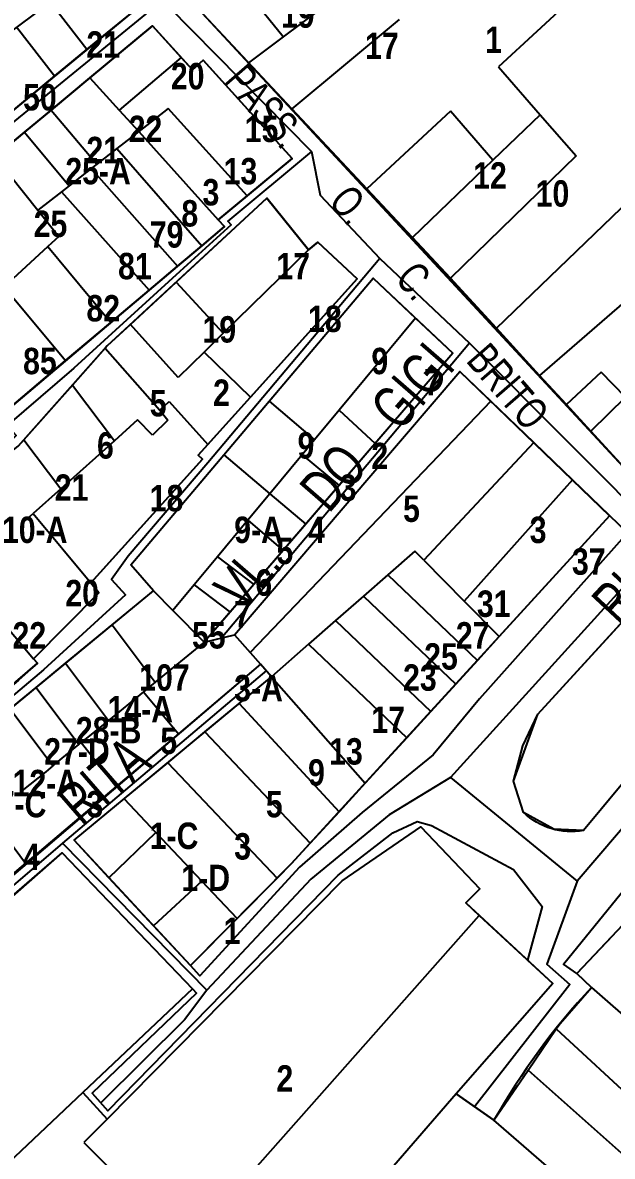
# Model space of a CAD drawing. Extents: x 199665 to 201826, y 4836581 to 4838476.
# Drawn here: x 199834.4 to 199890.2, y 4837286.8 to 4837394.3 of the extents above; entities that cross this region are included whole.
import ezdxf
from ezdxf.enums import TextEntityAlignment as Align

# ---------------------------------------------------------------- set-up
doc = ezdxf.new("R2010")
doc.units = 0
doc.header["$LTSCALE"] = 1.5
doc.header["$MEASUREMENT"] = 0
for name, color, linetype in [('CD-MALHA-LOTES', 40, 'CONTINUOUS'), ('RU-QUADRAS', 6, 'CONTINUOUS'), ('SV-EIXO-RUA-PAV', 20, 'CONTINUOUS'), ('SV-RUA-PAVIM-S-GUIA-C-GUIA', 7, 'CONTINUOUS'), ('SV-TXT-RUA-N-PAV-S-GUIA-C-GUIA', 7, 'CONTINUOUS'), ('SV-TXT-RUA-PAV-S-GUIA-C-GUIA', 7, 'CONTINUOUS'), ('Th_NmrPort', 1, 'CONTINUOUS')]:
    doc.layers.add(name, color=color, linetype=linetype)
doc.styles.add('ARIAL', font='ARIAL.TTF')
doc.styles.get("Standard").update_dxf_attribs({"font": 'swisscbo.ttf'})

msp = doc.modelspace()

# ---------------------------------------------------------------- linework, layer by layer
at = {"layer": 'CD-MALHA-LOTES', "linetype": 'Continuous'}
for p, q in [((199891.97, 4837401.64), (199879.46, 4837390.07)), ((199859.07, 4837392.93), (199854.17, 4837398.98)), ((199836.97, 4837396.26), (199840.47, 4837391.75)), ((199845.91, 4837396.23), (199840.47, 4837391.75)), ((199855.78, 4837390.47), (199850.59, 4837396.01)), ((199862.66, 4837395.6), (199859.07, 4837392.93)), ((199833.8, 4837393.88), (199837.4, 4837389.22)), ((199840.74, 4837389.03), (199846.69, 4837393.97)), ((199846.69, 4837393.97), (199849.4, 4837390.98)), ((199870.06, 4837394.57), (199859.88, 4837386.1)), ((199859.07, 4837392.93), (199855.78, 4837390.47)), ((199840.47, 4837391.75), (199837.4, 4837389.22)), ((199849.4, 4837390.98), (199843.53, 4837385.97)), ((199849.4, 4837390.98), (199850.47, 4837389.79)), ((199850.47, 4837389.79), (199851.48, 4837390.71)), ((199851.48, 4837390.71), (199859.91, 4837381.39)), ((199859.88, 4837386.1), (199855.78, 4837390.47)), ((199879.46, 4837390.07), (199883.4, 4837385.55)), ((199837.4, 4837389.22), (199828.6, 4837381.96)), ((199837.08, 4837385.99), (199840.74, 4837389.03)), ((199840.74, 4837389.03), (199843.53, 4837385.97)), ((199834.54, 4837383.88), (199837.08, 4837385.99)), ((199837.08, 4837385.99), (199841.41, 4837380.87)), ((199843.53, 4837385.97), (199845.37, 4837383.96)), ((199848.18, 4837386.15), (199845.37, 4837383.96)), ((199855.66, 4837377.87), (199848.18, 4837386.15)), ((199866.98, 4837378.53), (199859.88, 4837386.1)), ((199874.92, 4837385.87), (199866.98, 4837378.53)), ((199878.92, 4837381.23), (199874.92, 4837385.87)), ((199883.4, 4837385.55), (199878.92, 4837381.23)), ((199883.4, 4837385.55), (199886.81, 4837381.64)), ((199879.26, 4837365.32), (199899.38, 4837384.69)), ((199883.19, 4837328.73), (199934.69, 4837385.07)), ((199831.76, 4837381.57), (199834.54, 4837383.88)), ((199834.54, 4837383.88), (199838.78, 4837378.81)), ((199845.37, 4837383.96), (199843.3, 4837382.34)), ((199845.37, 4837383.96), (199852.91, 4837375.58)), ((199843.3, 4837382.34), (199841.41, 4837380.87)), ((199843.3, 4837382.34), (199851.34, 4837373.13)), ((199831.76, 4837381.57), (199835.82, 4837376.5)), ((199841.41, 4837380.87), (199840.87, 4837380.44)), ((199859.91, 4837381.39), (199855.66, 4837377.87)), ((199878.92, 4837381.23), (199871.32, 4837373.9)), ((199886.81, 4837381.64), (199874.92, 4837370.05)), ((199840.87, 4837380.44), (199838.78, 4837378.81)), ((199840.87, 4837380.44), (199849.06, 4837371.2)), ((199838.78, 4837378.81), (199838.05, 4837378.24)), ((199838.05, 4837378.24), (199835.82, 4837376.5)), ((199838.05, 4837378.24), (199846.36, 4837368.92)), ((199857.52, 4837377.64), (199848.91, 4837369.67)), ((199855.66, 4837377.87), (199852.91, 4837375.58)), ((199861.46, 4837372.73), (199857.52, 4837377.64)), ((199871.32, 4837373.9), (199866.98, 4837378.53)), ((199835.82, 4837376.5), (199837.82, 4837374.01)), ((199852.91, 4837375.58), (199853.51, 4837374.96)), ((199936.17, 4837376.25), (199887.51, 4837317.71)), ((199853.51, 4837374.96), (199851.34, 4837373.13)), ((199837.82, 4837374.01), (199836.77, 4837373.04)), ((199861.46, 4837372.73), (199862.34, 4837373.46)), ((199862.34, 4837373.46), (199866.07, 4837369.99)), ((199874.92, 4837370.05), (199871.32, 4837373.9)), ((199836.77, 4837373.04), (199832.64, 4837369.22)), ((199836.77, 4837373.04), (199842.73, 4837365.85)), ((199851.34, 4837373.13), (199849.06, 4837371.2)), ((199853.38, 4837364.83), (199861.46, 4837372.73)), ((199849.06, 4837371.2), (199846.36, 4837368.92)), ((199895.52, 4837371.4), (199883.36, 4837360.84)), ((199832.64, 4837369.22), (199838.45, 4837362.24)), ((199844.59, 4837365.67), (199848.91, 4837369.67)), ((199848.91, 4837369.67), (199853.38, 4837364.83)), ((199866.07, 4837369.99), (199855.96, 4837358.77)), ((199857.74, 4837358.41), (199867.58, 4837370.06)), ((199867.58, 4837370.06), (199871.6, 4837366.27)), ((199879.26, 4837365.32), (199874.92, 4837370.05)), ((199846.36, 4837368.92), (199842.73, 4837365.85)), ((199842.73, 4837365.85), (199838.45, 4837362.24)), ((199871.6, 4837366.27), (199864.37, 4837357.55)), ((199871.6, 4837366.27), (199875.14, 4837362.94)), ((199844.59, 4837365.67), (199842.4, 4837363.65)), ((199849.1, 4837360.65), (199844.59, 4837365.67)), ((199853.38, 4837364.83), (199851.56, 4837363.05)), ((199883.36, 4837360.84), (199879.26, 4837365.32)), ((199842.4, 4837363.65), (199842.2, 4837363.43)), ((199839.1, 4837359.92), (199842.2, 4837363.43)), ((199842.2, 4837363.43), (199847.36, 4837357.55)), ((199851.56, 4837363.05), (199849.1, 4837360.65)), ((199855.96, 4837358.77), (199851.56, 4837363.05)), ((199875.14, 4837362.94), (199867.78, 4837354.37)), ((199838.45, 4837362.24), (199831.24, 4837356.16)), ((199854.46, 4837336.25), (199875.81, 4837361.22)), ((199875.81, 4837361.22), (199878.72, 4837358.41)), ((199885.89, 4837358.07), (199883.36, 4837360.84)), ((199889.2, 4837361.13), (199885.89, 4837358.07)), ((199891.48, 4837358.76), (199889.2, 4837361.13)), ((199834.5, 4837354.73), (199839.1, 4837359.92)), ((199839.1, 4837359.92), (199843.07, 4837354.65)), ((199847.36, 4837357.55), (199848.25, 4837358.36)), ((199848.25, 4837358.36), (199851.92, 4837354.29)), ((199851.92, 4837354.29), (199855.96, 4837358.77)), ((199853.44, 4837353.3), (199857.74, 4837358.41)), ((199878.72, 4837358.41), (199855.94, 4837334.57)), ((199857.74, 4837358.41), (199862.03, 4837354.73)), ((199878.72, 4837358.41), (199882.81, 4837354.47)), ((199891.48, 4837358.76), (199888.21, 4837355.54)), ((199847.36, 4837357.55), (199848.14, 4837356.58)), ((199864.37, 4837357.55), (199862.03, 4837354.73)), ((199864.37, 4837357.55), (199867.78, 4837354.37)), ((199888.21, 4837355.54), (199885.89, 4837358.07)), ((199845.26, 4837356.61), (199843.07, 4837354.65)), ((199846.68, 4837355.16), (199845.26, 4837356.61)), ((199848.14, 4837356.58), (199846.68, 4837355.16)), ((199892.92, 4837350.4), (199888.21, 4837355.54)), ((199833.95, 4837354.12), (199834.5, 4837354.73)), ((199834.5, 4837354.73), (199838, 4837350.1)), ((199843.07, 4837354.65), (199838, 4837350.1)), ((199851.92, 4837354.29), (199851, 4837353.27)), ((199862.03, 4837354.73), (199860.86, 4837353.31)), ((199867.78, 4837354.37), (199864.36, 4837350.41)), ((199882.81, 4837354.47), (199872.4, 4837343.33)), ((199882.81, 4837354.47), (199886.48, 4837350.93)), ((199851.42, 4837352.91), (199840.84, 4837341.16)), ((199844.63, 4837342.87), (199853.44, 4837353.3)), ((199851, 4837353.27), (199851.42, 4837352.91)), ((199853.44, 4837353.3), (199857.8, 4837349.62)), ((199860.86, 4837353.31), (199857.8, 4837349.62)), ((199860.86, 4837353.31), (199864.36, 4837350.41)), ((199886.48, 4837350.93), (199876.22, 4837339.44)), ((199886.48, 4837350.93), (199889.99, 4837347.54)), ((199838, 4837350.1), (199835.37, 4837347.74)), ((199864.36, 4837350.41), (199861.21, 4837346.74)), ((199857.8, 4837349.62), (199855.7, 4837347.1)), ((199857.8, 4837349.62), (199861.21, 4837346.74)), ((199834.24, 4837346.74), (199835.37, 4837347.74)), ((199835.37, 4837347.74), (199840.84, 4837341.16)), ((199889.99, 4837347.54), (199879.53, 4837336.08)), ((199855.7, 4837347.1), (199852.83, 4837343.63)), ((199855.7, 4837347.1), (199859.06, 4837344.24)), ((199861.21, 4837346.74), (199859.06, 4837344.24)), ((199852.83, 4837343.63), (199850.64, 4837341)), ((199852.83, 4837343.63), (199856.29, 4837341.02)), ((199859.06, 4837344.24), (199856.29, 4837341.02)), ((199871.55, 4837344.19), (199868.97, 4837341.92)), ((199872.4, 4837343.33), (199871.55, 4837344.19)), ((199872.4, 4837343.33), (199876.22, 4837339.44)), ((199846.78, 4837340.42), (199844.63, 4837342.87)), ((199828.66, 4837341.96), (199835.42, 4837333.98)), ((199840.84, 4837341.16), (199841.61, 4837340.23)), ((199868.97, 4837341.92), (199866.68, 4837339.91)), ((199868.97, 4837341.92), (199877.47, 4837333.82)), ((199841.61, 4837340.23), (199835.42, 4837333.98)), ((199842.86, 4837337.19), (199846.78, 4837340.42)), ((199846.78, 4837340.42), (199848.62, 4837338.56)), ((199850.64, 4837341), (199848.62, 4837338.56)), ((199850.64, 4837341), (199854.03, 4837338.4)), ((199856.29, 4837341.02), (199854.03, 4837338.4)), ((199866.68, 4837339.91), (199864.01, 4837337.59)), ((199866.68, 4837339.91), (199875.43, 4837331.57)), ((199876.22, 4837339.44), (199879.53, 4837336.08)), ((199848.62, 4837338.56), (199851.59, 4837335.56)), ((199854.03, 4837338.4), (199851.59, 4837335.56)), ((199838.45, 4837333.56), (199842.86, 4837337.19)), ((199842.86, 4837337.19), (199846.93, 4837331.75)), ((199864.01, 4837337.59), (199861.46, 4837335.35)), ((199864.01, 4837337.59), (199873.05, 4837328.97)), ((199851.59, 4837335.56), (199854.46, 4837336.25)), ((199854.46, 4837336.25), (199855.94, 4837334.57)), ((199879.53, 4837336.08), (199877.47, 4837333.82)), ((199851.59, 4837335.56), (199846.93, 4837331.75)), ((199861.46, 4837335.35), (199857.95, 4837332.28)), ((199861.46, 4837335.35), (199870.77, 4837326.47)), ((199835.79, 4837333.55), (199832.8, 4837331)), ((199835.42, 4837333.98), (199835.79, 4837333.55)), ((199835.65, 4837331.26), (199838.45, 4837333.56)), ((199838.45, 4837333.56), (199842.51, 4837328.13)), ((199855.94, 4837334.57), (199856.92, 4837333.46)), ((199877.47, 4837333.82), (199875.43, 4837331.57)), ((199856.92, 4837333.46), (199849.14, 4837326.87)), ((199857.95, 4837332.28), (199856.92, 4837333.46)), ((199846.93, 4837331.75), (199845.83, 4837330.85)), ((199854.89, 4837329.74), (199857.95, 4837332.28)), ((199857.95, 4837332.28), (199866.84, 4837322.18)), ((199875.43, 4837331.57), (199873.05, 4837328.97)), ((199833.19, 4837329.24), (199835.65, 4837331.26)), ((199835.65, 4837331.26), (199839.71, 4837325.84)), ((199845.83, 4837330.85), (199842.51, 4837328.13)), ((199845.83, 4837330.85), (199849.14, 4837326.87)), ((199833.19, 4837329.24), (199837.24, 4837323.83)), ((199851.65, 4837327.05), (199854.89, 4837329.74)), ((199854.89, 4837329.74), (199864.36, 4837319.48)), ((199873.05, 4837328.97), (199870.77, 4837326.47)), ((199881.78, 4837325.72), (199883.19, 4837328.73)), ((199842.51, 4837328.13), (199839.93, 4837326.03)), ((199839.71, 4837325.84), (199839.93, 4837326.03)), ((199839.93, 4837326.03), (199843.25, 4837321.88)), ((199849.14, 4837326.87), (199843.25, 4837321.88)), ((199848.12, 4837324.12), (199851.65, 4837327.05)), ((199851.65, 4837327.05), (199861.61, 4837316.49)), ((199870.77, 4837326.47), (199869.3, 4837324.86)), ((199837.24, 4837323.83), (199839.71, 4837325.84)), ((199880.89, 4837322.39), (199881.78, 4837325.72)), ((199844, 4837320.7), (199848.12, 4837324.12)), ((199848.12, 4837324.12), (199858.48, 4837313.18)), ((199869.3, 4837324.86), (199866.84, 4837322.18)), ((199836.56, 4837323.27), (199834.3, 4837321.45)), ((199837.24, 4837323.83), (199836.56, 4837323.27)), ((199843.25, 4837321.88), (199835.98, 4837315.72)), ((199866.84, 4837322.18), (199864.36, 4837319.48)), ((199881.83, 4837319.41), (199880.89, 4837322.39)), ((199839.25, 4837316.77), (199844, 4837320.7)), ((199844, 4837320.7), (199847, 4837317.52)), ((199831.34, 4837319.05), (199834.66, 4837314.61)), ((199864.36, 4837319.48), (199861.61, 4837316.49)), ((199884.69, 4837317.81), (199881.83, 4837319.41)), ((199842.55, 4837313.22), (199847, 4837317.52)), ((199847, 4837317.52), (199851.34, 4837312.91)), ((199864.66, 4837312.94), (199872.11, 4837318.04)), ((199872.11, 4837318.04), (199877.69, 4837312.16)), ((199887.51, 4837317.71), (199884.69, 4837317.81)), ((199842.55, 4837313.22), (199839.25, 4837316.77)), ((199861.61, 4837316.49), (199859.83, 4837314.55)), ((199825.75, 4837304.77), (199838.13, 4837315.57)), ((199835.98, 4837315.72), (199834.66, 4837314.61)), ((199838.13, 4837315.57), (199850.48, 4837302.69)), ((199834.66, 4837314.61), (199831.3, 4837311.78)), ((199859.83, 4837314.55), (199858.48, 4837313.18)), ((199846.79, 4837308.66), (199842.55, 4837313.22)), ((199858.48, 4837313.18), (199854.69, 4837309.35)), ((199842.37, 4837290.35), (199864.66, 4837312.94)), ((199851.34, 4837312.91), (199846.79, 4837308.66)), ((199854.69, 4837309.35), (199851.34, 4837312.91)), ((199877.69, 4837312.16), (199876.36, 4837310.84)), ((199876.36, 4837310.84), (199877.64, 4837309.65)), ((199840.25, 4837267.45), (199877.64, 4837309.65)), ((199854.69, 4837309.35), (199850.28, 4837304.89)), ((199877.64, 4837309.65), (199884.61, 4837303.2)), ((199850.28, 4837304.89), (199846.79, 4837308.66)), ((199886.88, 4837304.14), (199890.3, 4837307.76)), ((199888.27, 4837302.82), (199886.88, 4837304.14)), ((199850.48, 4837302.69), (199840.09, 4837292.88)), ((199884.61, 4837303.2), (199875.44, 4837292.73)), ((199885.29, 4837299.4), (199888.27, 4837302.82)), ((199888.27, 4837302.82), (199901.45, 4837291.26)), ((199884.94, 4837298.89), (199885.29, 4837299.4)), ((199882.27, 4837294.97), (199884.94, 4837298.89)), ((199884.94, 4837298.89), (199897.84, 4837286.94)), ((199879.03, 4837290.23), (199882.27, 4837294.97)), ((199882.27, 4837294.97), (199898.67, 4837280.4)), ((199840.09, 4837292.88), (199786.59, 4837242.39)), ((199875.44, 4837292.73), (199816.12, 4837224.22)), ((199840.09, 4837292.88), (199842.37, 4837290.35)), ((199875.44, 4837292.73), (199879.03, 4837290.23)), ((199842.37, 4837290.35), (199840.16, 4837288.14)), ((199895.18, 4837276.25), (199879.03, 4837290.23)), ((199840.16, 4837288.14), (199843.6, 4837284.71))]:
    msp.add_line(p, q, dxfattribs=at)
at = {"layer": 'RU-QUADRAS', "color": 6, "linetype": 'Continuous'}
for points in [[(199850.59, 4837396.01, -0.014929), (199897.43, 4837433.8), (199902.71, 4837427.65), (199922.31, 4837445.62), (199933.83, 4837458.11), (199914.61, 4837483.52), (199951.23, 4837511.94), (199953.3, 4837511.51), (199979.67, 4837489.36), (199999.05, 4837471.32), (199998.91, 4837469.8), (199919.33, 4837378.45), (199892.92, 4837350.4)], [(199721.09, 4837300.85, 0.01177), (199811.25, 4837376.94), (199842.54, 4837400.39), (199845.91, 4837396.23), (199824.03, 4837378.19), (199824.95, 4837377.06), (199825.79, 4837377.76), (199829.93, 4837372.62), (199824.46, 4837367.76), (199818.96, 4837374.21), (199817.17, 4837372.8), (199818.3, 4837371.48), (199801.36, 4837356.97), (199802.1, 4837356.09), (199818.88, 4837370.61), (199822.92, 4837365.73), (199819.53, 4837363.14), (199820.05, 4837362.5), (199805.53, 4837350.93), (199749.29, 4837309.03), (199746.59, 4837312.31), (199725.53, 4837294.68)], [(199730.18, 4837287.67), (199752.53, 4837305.7), (199751.02, 4837307.54), (199814.05, 4837354.65), (199824.94, 4837363.36), (199823.86, 4837364.6), (199832.75, 4837372.99), (199828.09, 4837378.53), (199846.69, 4837393.97), (199850.47, 4837389.79), (199851.48, 4837390.71), (199859.91, 4837381.39), (199852.91, 4837375.58), (199853.51, 4837374.96), (199831.24, 4837356.16), (199832.5, 4837354.65), (199803.08, 4837331.4), (199788.49, 4837321.05, -0.013404), (199736.28, 4837279.93)], [(199880.89, 4837322.39), (199883.19, 4837328.73), (199934.69, 4837385.07), (199936.05, 4837385.26), (199938.03, 4837383.86), (199939.44, 4837381.29), (199938.48, 4837379.06), (199887.51, 4837317.71, -0.241865), (199881.83, 4837319.41)], [(199721.75, 4837252.45), (199745.04, 4837272.31), (199739.78, 4837279.55, -0.006886), (199833.95, 4837354.12), (199842.4, 4837363.65), (199857.52, 4837377.64), (199861.46, 4837372.73), (199862.34, 4837373.46), (199866.07, 4837369.99), (199851, 4837353.27), (199851.42, 4837352.91), (199840.84, 4837341.16), (199841.61, 4837340.23), (199835.42, 4837333.98), (199835.79, 4837333.55, -0.018992), (199805.82, 4837308.96), (199790.57, 4837295.82), (199727.24, 4837244.52)]]:
    msp.add_lwpolyline(points, format="xyb", close=True, dxfattribs=at)
at = {"layer": 'RU-QUADRAS', "linetype": 'Continuous'}
msp.add_lwpolyline([(199727.92, 4837243.81), (199802.5, 4837303.88), (199846.78, 4837340.42), (199844.63, 4837342.87), (199867.58, 4837370.06), (199875.14, 4837362.94), (199851.59, 4837335.56), (199854.46, 4837336.25), (199875.81, 4837361.22), (199889.99, 4837347.54), (199859.83, 4837314.55), (199850.28, 4837304.89), (199839.25, 4837316.77), (199857.95, 4837332.28), (199856.92, 4837333.46), (199792.69, 4837278.67)], dxfattribs=at)
for points in [[(199793.81, 4837277.18), (199838.13, 4837315.57), (199850.48, 4837302.69), (199840.09, 4837292.88), (199842.37, 4837290.35), (199864.66, 4837312.94), (199872.11, 4837318.04), (199877.69, 4837312.16), (199876.36, 4837310.84), (199884.61, 4837303.2), (199875.44, 4837292.73), (199816.12, 4837224.22, -0.041248)], [(199892.32, 4837309.9), (199886.88, 4837304.14), (199888.27, 4837302.82, 0.058949), (199879.03, 4837290.23), (199875.44, 4837292.73), (199816.12, 4837224.22, 0.034781), (199823.55, 4837219.23), (199833.16, 4837230.61), (199833.99, 4837229.91), (199841.28, 4837238.55), (199852.49, 4837228.74), (199880.01, 4837258.98), (199884.99, 4837254.42), (199866.03, 4837232.7), (199886.23, 4837216.55), (199922.68, 4837259.07)]]:
    msp.add_lwpolyline(points, format="xyb", dxfattribs=at)
at = {"layer": 'SV-EIXO-RUA-PAV'}
for points in [[(200000, 4837463.16), (199944.17, 4837400.33), (199938.07, 4837393.1), (199895.3, 4837345.22), (199874.92, 4837322.73), (199869.1, 4837319.17), (199861.69, 4837313.1), (199851.82, 4837302.55), (199849.7, 4837299.76), (199841.79, 4837291.87)], [(200000, 4837444.77), (199947.56, 4837383.84), (199886.9, 4837312.9), (199884.04, 4837305.04), (199886.23, 4837303.1), (199877.2, 4837291.5)], [(199824.48, 4837377.64), (199826.25, 4837378.92), (199846.89, 4837395.77), (199848.17, 4837395.85), (199861.75, 4837382.07), (199862.58, 4837377.93), (199868.23, 4837371.93), (199876.7, 4837363.9), (199895.3, 4837345.22)], [(199861.75, 4837382.07), (199853.83, 4837375.46), (199854.13, 4837375.1), (199849.26, 4837370.7), (199839.23, 4837361.51), (199832.9, 4837356.09), (199833.75, 4837355.13), (199831.01, 4837352.53), (199818.71, 4837342.95), (199808.16, 4837334.61), (199791.52, 4837322.05), (199766.4, 4837302), (199737.83, 4837279.47)], [(199868.23, 4837371.93), (199851.92, 4837352.54), (199844.39, 4837343.69), (199842.81, 4837341.48), (199844.11, 4837340.04), (199836.35, 4837332.94), (199822.67, 4837321.4), (199806.37, 4837308.17), (199795.16, 4837298.72), (199782.58, 4837288.55), (199769.35, 4837278.02), (199736.82, 4837251.52), (199727.43, 4837244.03)], [(199876.7, 4837363.9), (199853.14, 4837335.88)], [(199857.47, 4837332.88), (199838.16, 4837316.49), (199825.5, 4837305.65), (199793.26, 4837277.86)], [(199874.92, 4837322.73), (199886.9, 4837312.9)], [(199838.16, 4837316.49), (199851.82, 4837302.55)]]:
    msp.add_lwpolyline(points, dxfattribs=at)
at = {"layer": 'SV-RUA-PAVIM-S-GUIA-C-GUIA'}
for points in [[(200000, 4837467.78), (199940.52, 4837400.7), (199894.32, 4837348.87), (199883.36, 4837360.84), (199871.32, 4837373.9), (199859.88, 4837386.1), (199850.59, 4837396.01), (199863.49, 4837406.74), (199874.33, 4837415.74), (199897.43, 4837433.8), (199902.71, 4837427.65), (199906.6, 4837431.21)], [(199845.91, 4837396.23), (199842.38, 4837393.33), (199840.47, 4837391.75), (199837.4, 4837389.22), (199828.6, 4837381.96)], [(199831.24, 4837356.16), (199838.45, 4837362.24), (199842.73, 4837365.85), (199846.36, 4837368.92), (199849.06, 4837371.2), (199851.34, 4837373.13), (199853.51, 4837374.96), (199852.91, 4837375.58), (199855.66, 4837377.87), (199859.91, 4837381.39), (199851.48, 4837390.71), (199850.47, 4837389.79), (199849.4, 4837390.98), (199846.69, 4837393.97), (199840.74, 4837389.03), (199837.08, 4837385.99), (199834.54, 4837383.88), (199831.76, 4837381.57)], [(199832.8, 4837331), (199835.79, 4837333.55), (199835.42, 4837333.98), (199841.61, 4837340.23), (199840.84, 4837341.16), (199851.42, 4837352.91), (199851, 4837353.27), (199851.92, 4837354.29), (199855.96, 4837358.77), (199866.07, 4837369.99), (199862.34, 4837373.46), (199861.46, 4837372.73), (199857.52, 4837377.64), (199848.91, 4837369.67), (199844.59, 4837365.67), (199842.4, 4837363.65), (199842.2, 4837363.43), (199839.1, 4837359.92), (199834.5, 4837354.73), (199833.95, 4837354.12)], [(199833.19, 4837329.24), (199835.65, 4837331.26), (199838.45, 4837333.56), (199842.86, 4837337.19), (199846.78, 4837340.42), (199844.63, 4837342.87), (199853.44, 4837353.3), (199857.74, 4837358.41), (199867.58, 4837370.06), (199871.6, 4837366.27), (199875.14, 4837362.94), (199867.78, 4837354.37), (199864.36, 4837350.41), (199861.21, 4837346.74), (199859.06, 4837344.24), (199856.29, 4837341.02), (199854.03, 4837338.4), (199851.59, 4837335.56), (199854.46, 4837336.25), (199875.81, 4837361.22), (199878.72, 4837358.41), (199882.81, 4837354.47), (199886.48, 4837350.93), (199891.68, 4837345.91), (199877.65, 4837330.17), (199873.27, 4837324.88), (199866.54, 4837319.42), (199860.6, 4837314.23), (199851.18, 4837303.92), (199850.28, 4837304.89), (199846.79, 4837308.66), (199842.55, 4837313.22), (199839.25, 4837316.77), (199844, 4837320.7), (199848.12, 4837324.12), (199851.65, 4837327.05), (199854.89, 4837329.74), (199857.95, 4837332.28), (199856.92, 4837333.46), (199849.14, 4837326.87), (199843.25, 4837321.88), (199835.98, 4837315.72), (199834.66, 4837314.61), (199831.3, 4837311.78)], [(199793.81, 4837277.18), (199825.75, 4837304.77), (199838.13, 4837315.57), (199850.48, 4837302.69), (199850.85, 4837302.28), (199840.96, 4837292.81), (199842.45, 4837291.13), (199864.27, 4837313.46), (199869.46, 4837317.49), (199871.74, 4837318.56), (199873.11, 4837318.17), (199880.87, 4837313.99), (199883.6, 4837310.51), (199882.22, 4837305.41), (199884.61, 4837303.2), (199875.44, 4837292.73), (199879.03, 4837290.23), (199882.27, 4837294.97), (199884.94, 4837298.89), (199885.29, 4837299.4), (199888.27, 4837302.82), (199886.88, 4837304.14), (199885.62, 4837305.04), (199891.89, 4837312.76)]]:
    msp.add_lwpolyline(points, dxfattribs=at)
msp.add_lwpolyline([(199887.51, 4837317.71), (199884.69, 4837317.81), (199881.83, 4837319.41), (199880.89, 4837322.39), (199881.78, 4837325.72), (199883.19, 4837328.73), (199934.69, 4837385.07), (199936.05, 4837385.26), (199938.03, 4837383.86), (199939.44, 4837381.29), (199938.48, 4837379.06), (199936.17, 4837376.25)], close=True, dxfattribs=at)

# ---------------------------------------------------------------- texts
at = {"layer": 'SV-TXT-RUA-N-PAV-S-GUIA-C-GUIA', "style": 'ARIAL', "width": 0.7}
for s, rotation, p in [('VL.      DO    GIGI', 49, (199855.27, 4837338.34)), ('VL.            SANTA               RITA', 41, (199803.58, 4837286.37))]:
    msp.add_text(s, height=4, rotation=rotation, dxfattribs=at).set_placement(p)
at = {"layer": 'SV-TXT-RUA-PAV-S-GUIA-C-GUIA', "style": 'ARIAL', "width": 0.7}
for s, height, rotation, p in [('PASS.        O.        C.         BRITO', 3, 311, (199853.31, 4837388.63)), ('RUA', 4, 47, (199890.95, 4837336.97))]:
    msp.add_text(s, height=height, rotation=rotation, dxfattribs=at).set_placement(p)
at = {"layer": 'Th_NmrPort', "color": 1}
for s, p in [('19', (199858.85, 4837395.04)), ('1', (199878.2, 4837392.65)), ('21', (199840.42, 4837392.2)), ('17', (199866.82, 4837392.08)), ('20', (199848.42, 4837389.2)), ('50', (199834.42, 4837387.2)), ('22', (199844.42, 4837384.2)), ('15', (199855.42, 4837384.2)), ('21', (199840.42, 4837382.2)), ('25-A', (199838.42, 4837380.2)), ('13', (199853.42, 4837380.2)), ('12', (199877.06, 4837379.79)), ('3', (199851.42, 4837378.2)), ('10', (199882.98, 4837378.08)), ('8', (199849.42, 4837376.2)), ('25', (199835.42, 4837375.2)), ('79', (199846.42, 4837374.2)), ('81', (199843.42, 4837371.2)), ('17', (199858.42, 4837371.2)), ('82', (199840.42, 4837367.2)), ('18', (199861.42, 4837366.2)), ('19', (199851.42, 4837365.2)), ('85', (199834.42, 4837362.2)), ('9', (199867.42, 4837362.2)), ('2', (199852.42, 4837359.2)), ('7', (199872.42, 4837360.2)), ('5', (199846.42, 4837358.2)), ('6', (199841.42, 4837354.2)), ('9', (199860.42, 4837354.2)), ('2', (199867.42, 4837353.2)), ('21', (199837.42, 4837350.2)), ('3', (199864.42, 4837350.2)), ('18', (199846.42, 4837349.2)), ('5', (199870.42, 4837348.2)), ('10-A', (199832.42, 4837346.2)), ('9-A', (199854.42, 4837346.2)), ('4', (199861.42, 4837346.2)), ('3', (199882.42, 4837346.2)), ('5', (199858.42, 4837344.2)), ('37', (199886.42, 4837343.2)), ('6', (199856.42, 4837341.2)), ('20', (199838.42, 4837340.2)), ('31', (199877.42, 4837339.2)), ('7', (199854.42, 4837338.2)), ('22', (199833.42, 4837336.2)), ('55', (199850.42, 4837336.2)), ('27', (199875.42, 4837336.2)), ('25', (199872.42, 4837334.2)), ('107', (199845.42, 4837332.2)), ('3-A', (199854.42, 4837331.2)), ('23', (199870.42, 4837332.2)), ('14-A', (199842.42, 4837329.2)), ('17', (199867.42, 4837328.2)), ('28-B', (199839.42, 4837327.2)), ('5', (199847.42, 4837326.2)), ('27-D', (199836.42, 4837325.2)), ('13', (199863.42, 4837325.2)), ('9', (199861.42, 4837323.2)), ('12-A', (199833.42, 4837322.2)), ('27-C', (199830.42, 4837320.2)), ('3', (199840.42, 4837320.2)), ('5', (199857.42, 4837320.2)), ('1-C', (199846.42, 4837317.2)), ('3', (199854.42, 4837316.2)), ('4', (199834.42, 4837315.2)), ('1-D', (199849.42, 4837313.2)), ('1', (199853.42, 4837308.2)), ('2', (199858.42, 4837294.2))]:
    msp.add_text(s, height=2.5, dxfattribs=at).set_placement(p, align=Align.MIDDLE_LEFT)

doc.saveas('drawing.dxf')
